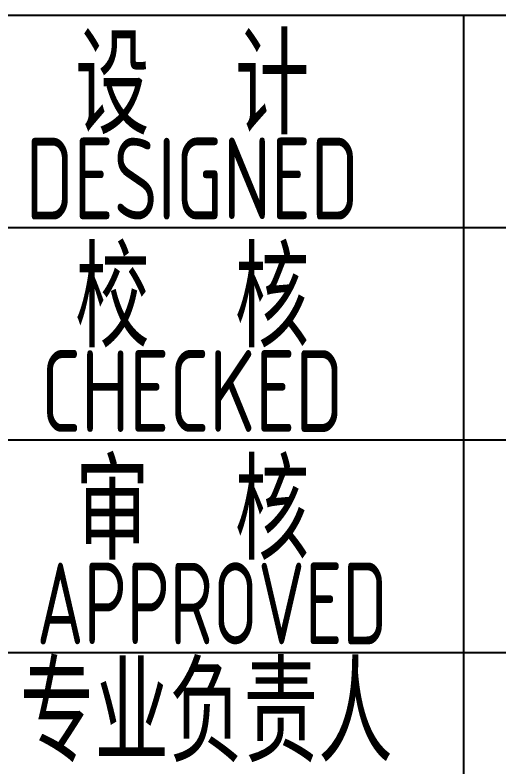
# Model space of a CAD drawing. Extents: x 1151645 to 1632247, y -116298 to 25377.
# Drawn here: x 1167309 to 1168789, y -11633 to -9333 of the extents above; entities that cross this region are included whole.
import ezdxf
from ezdxf.enums import TextEntityAlignment as Align

# ---------------------------------------------------------------- set-up
doc = ezdxf.new("R2010")
doc.units = 0
doc.header["$LTSCALE"] = 1000
doc.header["$MEASUREMENT"] = 0
doc.layers.get('0').update_dxf_attribs({"linetype": 'CONTINUOUS'})
doc.styles.add('AHD', font='sceie.shx', dxfattribs={"width": 0.7, "bigfont": 'sceic.shx'})

msp = doc.modelspace()

# ---------------------------------------------------------------- linework, layer by layer
for p, q in [((1167101, -9333), (1178101, -9333)), ((1168681, -12583), (1168681, -9333)), ((1168681, -12583), (1168681, -9333)), ((1168681, -12583), (1168681, -9333)), ((1167101, -9983), (1172601, -9983)), ((1167101, -10633), (1172601, -10633)), ((1167101, -11283), (1172601, -11283))]:
    msp.add_line(p, q)

# ---------------------------------------------------------------- texts
at = {"style": 'AHD'}
for s, height, width, p in [('设  计', 300, 0.8, (1167851, -9533)), ('设  计', 300, 0.8, (1167851, -9533)), ('DESIGNED', 250, 0.8, (1167851, -9833)), ('DESIGNED', 250, 0.8, (1167851, -9833)), ('校  核', 300, 0.8, (1167851, -10183)), ('校  核', 300, 0.8, (1167851, -10183)), ('CHECKED', 250, 0.8, (1167851, -10483)), ('CHECKED', 250, 0.8, (1167851, -10483)), ('审  核', 300, 0.8, (1167851, -10833)), ('审  核', 300, 0.8, (1167851, -10833)), ('APPROVED', 250, 0.75, (1167911.8, -11133)), ('专业负责人', 300, 0.8, (1167894, -11453))]:
    msp.add_text(s, height=height, dxfattribs=dict(at, width=width)).set_placement(p, align=Align.MIDDLE)

doc.saveas('drawing.dxf')
